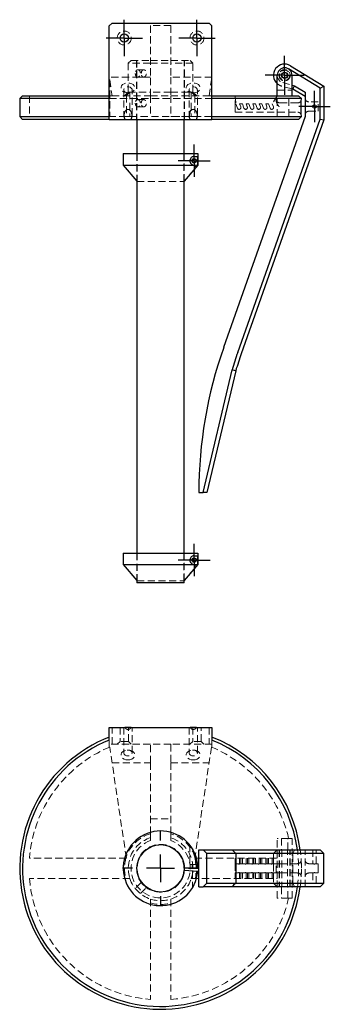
# Model space of a CAD drawing. Header units: millimetres. Extents: x 56 to 273, y 32 to 209.
# Drawn here: x 55.8 to 111.3, y 31.8 to 208.6 of the extents above; entities that cross this region are included whole.
import ezdxf

# ---------------------------------------------------------------- set-up
doc = ezdxf.new("R2010")
doc.units = ezdxf.units.MM
doc.linetypes.add('HIDDEN', pattern=[1.905, 1.27, -0.635])
doc.layers.add('10', color=7, linetype='Continuous')

# ---------------------------------------------------------------- blocks, each defined once
blk = doc.blocks.new('SW_CENTERMARKSYMBOL_0')
at = {"layer": '10', "color": 0}
for p, q in [((0, 5), (0, 6.78)), ((0, 0), (0, 2.5)), ((-5, 0), (-6.78, 0)), ((0, 0), (-2.5, 0)), ((0, 0), (0, -2.5)), ((0, 0), (2.5, 0)), ((5, 0), (6.78, 0)), ((0, -5), (0, -6.78))]:
    blk.add_line(p, q, dxfattribs=at)
blk = doc.blocks.new('SW_CENTERMARKSYMBOL_1')
at = {"layer": '10', "color": 0}
for p, q in [((0, 2.5), (0, 3.5)), ((0, 0), (0, 2.5)), ((-2.5, 0), (-3.5, 0)), ((0, 0), (-2.5, 0)), ((0, 0), (0, -2.5)), ((0, 0), (2.5, 0)), ((2.5, 0), (3.5, 0)), ((0, -2.5), (0, -3.5))]:
    blk.add_line(p, q, dxfattribs=at)
blk = doc.blocks.new('SW_CENTERMARKSYMBOL_2')
at = {"layer": '10', "color": 0}
for p, q in [((0, 2.5), (0, 2.82)), ((0, 0), (0, 2.5)), ((-2.5, 0), (-2.82, 0)), ((0, 0), (-2.5, 0)), ((0, 0), (0, -2.5)), ((0, 0), (2.5, 0)), ((2.5, 0), (2.82, 0)), ((0, -2.5), (0, -2.82))]:
    blk.add_line(p, q, dxfattribs=at)
blk = doc.blocks.new('SW_CENTERMARKSYMBOL_3')
at = {"layer": '10', "color": 0}
for p, q in [((0, 2.5), (0, 3.25)), ((0, 0), (0, 2.5)), ((-2.5, 0), (-3.25, 0)), ((0, 0), (-2.5, 0)), ((0, 0), (0, -2.5)), ((0, 0), (2.5, 0)), ((2.5, 0), (3.25, 0)), ((0, -2.5), (0, -3.25))]:
    blk.add_line(p, q, dxfattribs=at)
blk = doc.blocks.new('SW_CENTERMARKSYMBOL_4')
at = {"layer": '10', "color": 0}
for p, q in [((0, 2.5), (0, 3.25)), ((0, 0), (0, 2.5)), ((-2.5, 0), (-3.25, 0)), ((0, 0), (-2.5, 0)), ((0, 0), (0, -2.5)), ((0, 0), (2.5, 0)), ((2.5, 0), (3.25, 0)), ((0, -2.5), (0, -3.25))]:
    blk.add_line(p, q, dxfattribs=at)
blk = doc.blocks.new('SW_CENTERMARKSYMBOL_5')
at = {"layer": '10', "color": 0}
for p, q in [((0, 2.5), (0, 2.88)), ((0, 0), (0, 2.5)), ((-2.5, 0), (-2.88, 0)), ((0, 0), (-2.5, 0)), ((0, 0), (0, -2.5)), ((0, 0), (2.5, 0)), ((2.5, 0), (2.88, 0)), ((0, -2.5), (0, -2.88))]:
    blk.add_line(p, q, dxfattribs=at)
blk = doc.blocks.new('SW_CENTERMARKSYMBOL_6')
at = {"layer": '10', "color": 0}
for p, q in [((0, 2.5), (0, 2.88)), ((0, 0), (0, 2.5)), ((-2.5, 0), (-2.88, 0)), ((0, 0), (-2.5, 0)), ((0, 0), (0, -2.5)), ((0, 0), (2.5, 0)), ((2.5, 0), (2.88, 0)), ((0, -2.5), (0, -2.88))]:
    blk.add_line(p, q, dxfattribs=at)

msp = doc.modelspace()

# ---------------------------------------------------------------- linework, layer by layer
at = {"color": 7, "linetype": 'Continuous', "lineweight": 25}
for p, q in [((72.33, 208), (71.83, 207.5)), ((71.83, 190.8), (71.83, 207.5)), ((72.33, 208), (89.67, 208)), ((90.17, 207.5), (89.67, 208)), ((90.17, 190.8), (90.17, 207.5)), ((109.5, 196.37), (103.86, 199.81)), ((104.21, 200.38), (110.17, 196.75)), ((101.83, 195), (101.83, 198.67)), ((104.5, 195), (104.5, 198.67)), ((104.5, 196.93), (104.93, 196.81)), ((104.66, 196.19), (104.5, 196.24)), ((104.66, 196.19), (104.93, 196.81)), ((106.83, 194.87), (104.66, 196.19)), ((104.93, 196.81), (106.83, 195.66)), ((109.5, 196.37), (110.17, 196.75)), ((109.5, 190.84), (109.5, 196.37)), ((110.17, 196.75), (110.17, 190.73)), ((56.33, 195), (55.83, 194.5)), ((55.83, 194.5), (55.83, 191.3)), ((71.83, 194.5), (55.83, 194.5)), ((56.33, 195), (71.83, 195)), ((90.17, 195), (105.67, 195)), ((106.17, 194.5), (90.17, 194.5)), ((106.17, 194.5), (105.67, 195)), ((106.17, 194.4), (106.17, 194.5)), ((106.83, 195.66), (106.83, 191.3)), ((106.12, 194.15), (106.17, 194.4)), ((55.83, 191.3), (56.33, 190.8)), ((55.83, 191.3), (71.83, 191.3)), ((90.17, 191.3), (106.17, 191.3)), ((106.83, 191.3), (92.27, 150.04)), ((105.67, 190.8), (106.17, 191.3)), ((106.17, 191.4), (106.12, 191.65)), ((106.17, 191.3), (106.17, 191.4)), ((71.83, 190.8), (56.33, 190.8)), ((71.83, 190.8), (74.61, 190.8)), ((74.61, 190.8), (75.73, 190.8)), ((75.73, 190.8), (86.27, 190.8)), ((76.77, 190.8), (76.77, 184.67)), ((85.23, 184.67), (85.23, 190.8)), ((86.27, 190.8), (87.39, 190.8)), ((87.39, 190.8), (90.17, 190.8)), ((105.67, 190.8), (90.17, 190.8)), ((94.79, 149.15), (109.5, 190.84)), ((110.17, 190.73), (95.41, 148.93)), ((109.5, 190.84), (110.17, 190.73)), ((74.33, 184.67), (74.33, 182.63)), ((74.33, 184.67), (87.67, 184.67)), ((87, 184.17), (87.63, 184.17)), ((87.63, 182.63), (87.63, 184.17)), ((87.67, 184.67), (87.67, 182.63)), ((74.33, 182.63), (76.77, 179.73)), ((74.33, 182.63), (86.79, 182.63)), ((87.67, 182.63), (85.23, 179.73)), ((86.79, 182.63), (86.62, 182.74)), ((87.36, 182.31), (86.79, 182.63)), ((87.63, 182.63), (87.67, 182.63)), ((76.77, 179.73), (76.77, 113.33)), ((85.23, 113.33), (85.23, 179.73)), ((88.58, 124.13), (93.77, 146.07)), ((94.42, 145.89), (89.26, 124.13)), ((87.83, 124.13), (88.58, 124.13)), ((89.26, 124.13), (88.58, 124.13)), ((74.33, 113.33), (74.33, 111.3)), ((74.33, 113.33), (87.67, 113.33)), ((87.67, 113.33), (87.67, 111.3)), ((86.79, 111.3), (86.62, 111.4)), ((87, 112.83), (87.63, 112.83)), ((87.63, 111.3), (87.63, 112.83)), ((74.33, 111.3), (76.77, 108.39)), ((74.33, 111.3), (86.79, 111.3)), ((87.67, 111.3), (85.23, 108.39)), ((87.36, 110.97), (86.79, 111.3)), ((87.63, 111.3), (87.67, 111.3)), ((76.77, 108.39), (76.77, 108)), ((85.23, 108), (76.77, 108)), ((85.23, 108), (85.23, 108.39)), ((71.83, 79.9), (71.83, 82.17)), ((71.83, 82.17), (74.61, 82.17)), ((75.73, 82.17), (74.61, 82.17)), ((75.73, 82.17), (86.27, 82.17)), ((87.39, 82.17), (86.27, 82.17)), ((87.39, 82.17), (90.17, 82.17)), ((90.17, 82.17), (90.17, 79.9)), ((87, 59.91), (86.81, 60.25)), ((87.83, 53.7), (87.83, 60.3)), ((87.83, 60.3), (88.58, 60.3)), ((89.26, 59.63), (88.58, 60.3)), ((88.58, 60.3), (93.77, 60.3)), ((93.77, 60.3), (94.79, 60.3)), ((94.79, 60.3), (109.5, 60.3)), ((109.5, 60.3), (110.17, 59.63)), ((89.26, 54.37), (89.26, 59.63)), ((94.42, 59.63), (89.26, 59.63)), ((94.42, 59.63), (94.42, 54.37)), ((95.41, 59.63), (94.42, 59.63)), ((110.17, 59.63), (95.41, 59.63)), ((110.17, 54.37), (110.17, 59.63)), ((87.64, 56.42), (85.22, 56.63)), ((87.67, 57), (85.23, 57)), ((85.27, 56.63), (85.28, 57)), ((87.36, 57.67), (87.63, 57.67)), ((87.83, 53.7), (88.58, 53.7)), ((88.58, 53.7), (89.26, 54.37)), ((93.77, 53.7), (88.58, 53.7)), ((89.26, 54.37), (94.42, 54.37)), ((94.79, 53.7), (93.77, 53.7)), ((94.42, 54.37), (95.41, 54.37)), ((109.5, 53.7), (94.79, 53.7)), ((95.41, 54.37), (110.17, 54.37)), ((109.5, 53.7), (110.17, 54.37))]:
    msp.add_line(p, q, dxfattribs=at)
at = {"color": 7, "linetype": 'HIDDEN', "lineweight": 18}
for p, q in [((82.83, 207.55), (79.17, 207.55)), ((79.17, 207.55), (79.17, 198.33)), ((82.83, 207.55), (82.83, 198.33)), ((75.72, 201.33), (75.22, 200.83)), ((79.17, 200.83), (75.22, 200.83)), ((75.22, 200.83), (75.22, 195.67)), ((75.72, 201.33), (79.17, 201.33)), ((76.72, 201.33), (76.72, 190.8)), ((76.77, 201.33), (76.77, 190.8)), ((79.17, 201.33), (82.83, 201.33)), ((79.17, 200.83), (82.83, 200.83)), ((82.83, 201.33), (86.28, 201.33)), ((86.78, 200.83), (82.83, 200.83)), ((85.23, 190.8), (85.23, 201.33)), ((85.28, 190.8), (85.28, 201.33)), ((86.78, 200.83), (86.28, 201.33)), ((86.78, 195.67), (86.78, 200.83)), ((79.17, 198.33), (71.83, 198.33)), ((77.97, 199.65), (76.91, 199.65)), ((76.91, 198.35), (77.97, 198.35)), ((79.17, 195), (79.17, 198.33)), ((82.83, 198.33), (82.83, 195)), ((90.17, 198.33), (82.83, 198.33)), ((71.91, 197.84), (71.91, 191.33)), ((71.91, 197.84), (72.33, 195)), ((89.67, 195), (90.09, 197.84)), ((90.09, 197.84), (90.09, 191.33)), ((104.5, 196.24), (102.65, 196.73)), ((102.82, 197.38), (104.5, 196.93)), ((57.57, 195), (57.57, 191.33)), ((72.33, 195), (71.83, 195)), ((71.83, 194.5), (90.17, 194.5)), ((72.33, 195), (79.17, 195)), ((74.42, 196.06), (74.42, 191.5)), ((75.22, 195.67), (74.55, 195)), ((74.88, 195.06), (74.88, 191.33)), ((75.22, 195.67), (79.17, 195.67)), ((75.51, 195.67), (75.51, 191.33)), ((75.92, 191.5), (75.92, 196.06)), ((82.83, 195.67), (79.17, 195.67)), ((79.17, 195), (82.83, 195)), ((79.17, 194.99), (79.17, 191.33)), ((82.83, 195.67), (86.78, 195.67)), ((82.83, 195), (89.67, 195)), ((82.83, 194.99), (82.83, 191.33)), ((86.08, 196.06), (86.08, 191.5)), ((86.49, 195.67), (86.49, 191.33)), ((87.45, 195), (86.78, 195.67)), ((87.12, 195.06), (87.12, 191.33)), ((87.58, 191.5), (87.58, 196.06)), ((89.67, 195), (90.17, 195)), ((94.33, 195), (94.45, 193.57)), ((94.33, 192.9), (94.33, 195)), ((101.83, 195), (100.96, 193.57)), ((101.67, 194.15), (101.67, 194.73)), ((101.83, 196), (104.5, 196)), ((101.83, 191.33), (101.83, 195)), ((103.89, 191.33), (103.89, 195)), ((77.97, 194.32), (76.91, 194.32)), ((76.91, 193.02), (77.97, 193.02)), ((94.33, 192.9), (94.33, 192.07)), ((94.74, 192.79), (94.45, 193.57)), ((95.33, 193.01), (95.13, 193.57)), ((95.62, 193.57), (95.13, 193.57)), ((95.9, 192.79), (95.62, 193.57)), ((96.5, 193.01), (96.29, 193.57)), ((96.79, 193.57), (96.29, 193.57)), ((97.07, 192.79), (96.79, 193.57)), ((97.66, 193.01), (97.46, 193.57)), ((97.95, 193.57), (97.46, 193.57)), ((98.24, 192.79), (97.95, 193.57)), ((98.83, 193.01), (98.63, 193.57)), ((99.12, 193.57), (98.63, 193.57)), ((99.4, 192.79), (99.12, 193.57)), ((100, 193.01), (99.79, 193.57)), ((100.29, 193.57), (99.79, 193.57)), ((100.57, 192.79), (100.29, 193.57)), ((101.16, 193.01), (100.96, 193.57)), ((105.51, 193.73), (102.33, 193.73)), ((106.12, 194.15), (106.12, 194.15)), ((109.17, 193.92), (107.5, 193.92)), ((109.17, 192.25), (109.17, 193.92)), ((71.91, 191.33), (57.57, 191.33)), ((90.17, 191.3), (71.83, 191.3)), ((74.88, 191.33), (71.91, 191.33)), ((75.51, 191.33), (74.88, 191.33)), ((75.51, 191.33), (79.17, 191.33)), ((82.83, 191.33), (86.49, 191.33)), ((86.49, 191.33), (87.12, 191.33)), ((90.09, 191.33), (87.12, 191.33)), ((103.89, 191.33), (90.09, 191.33)), ((94.33, 192.07), (105.51, 192.07)), ((106.12, 191.64), (106.12, 191.65)), ((107.5, 192.25), (109.17, 192.25)), ((76.77, 184.67), (76.77, 179.73)), ((76.82, 184.67), (76.82, 179.67)), ((85.17, 179.67), (85.17, 184.67)), ((85.18, 179.67), (85.18, 184.67)), ((85.23, 179.73), (85.23, 184.67)), ((87.64, 184.67), (87.64, 182.63)), ((87.64, 182.63), (85.17, 179.67)), ((87.63, 182.63), (86.79, 182.63)), ((76.77, 179.73), (76.82, 179.67)), ((76.82, 179.67), (85.18, 179.67)), ((85.23, 179.73), (85.18, 179.67)), ((76.77, 113.33), (76.77, 108.39)), ((76.82, 113.33), (76.82, 108.33)), ((85.17, 108.33), (85.17, 113.33)), ((85.18, 108.33), (85.18, 113.33)), ((85.23, 108.39), (85.23, 113.33)), ((87.64, 113.33), (87.64, 111.3)), ((87.64, 111.3), (85.17, 108.33)), ((87.63, 111.3), (86.79, 111.3)), ((76.77, 108.39), (76.82, 108.33)), ((76.82, 108.33), (85.18, 108.33)), ((85.23, 108.39), (85.18, 108.33)), ((72.33, 79.17), (72.33, 82.17)), ((73.75, 82.17), (73.75, 79.67)), ((74.42, 82.17), (74.42, 77.61)), ((75.25, 79.67), (75.25, 82.17)), ((75.92, 77.61), (75.92, 82.17)), ((86.08, 82.17), (86.08, 77.61)), ((86.75, 82.17), (86.75, 79.67)), ((87.58, 77.61), (87.58, 82.17)), ((88.25, 79.67), (88.25, 82.17)), ((89.67, 82.17), (89.67, 79.17)), ((71.83, 79.9), (71.83, 78.64)), ((73.75, 79.67), (73.25, 79.17)), ((75.25, 79.67), (73.75, 79.67)), ((75.75, 79.17), (75.25, 79.67)), ((86.75, 79.67), (86.25, 79.17)), ((88.25, 79.67), (86.75, 79.67)), ((88.75, 79.17), (88.25, 79.67)), ((90.17, 78.64), (90.17, 79.9)), ((79.17, 79.17), (71.83, 79.17)), ((74.88, 58.83), (71.91, 78.67)), ((79.17, 75.83), (79.17, 79.17)), ((82.83, 79.17), (79.17, 79.17)), ((82.83, 79.17), (82.83, 75.83)), ((90.17, 79.17), (82.83, 79.17)), ((90.09, 78.67), (87.12, 58.83)), ((72.33, 75.83), (79.17, 75.83)), ((79.17, 63.18), (79.17, 75.83)), ((82.83, 75.83), (89.67, 75.83)), ((82.83, 63.18), (82.83, 75.83)), ((79.17, 65.83), (82.83, 65.83)), ((101.83, 58.83), (101.83, 62.33)), ((103.89, 62.33), (101.83, 62.33)), ((102.62, 62.33), (102.62, 60.33)), ((103.72, 60.33), (103.72, 62.33)), ((103.89, 62.33), (104.5, 62.33)), ((104.5, 51.67), (104.5, 62.33)), ((86.23, 61.13), (86.23, 57.67)), ((101.83, 60.3), (101.17, 59.63)), ((101.83, 60.33), (104.5, 60.33)), ((102.17, 60.3), (102.17, 53.7)), ((102.25, 60.33), (102.25, 53.67)), ((102.67, 60.33), (102.67, 53.67)), ((103.67, 53.67), (103.67, 60.33)), ((104.08, 53.67), (104.08, 60.33)), ((104.17, 53.7), (104.17, 60.3)), ((104.66, 59.63), (104.93, 60.3)), ((106.83, 53.7), (106.83, 60.3)), ((108.18, 60.3), (108.18, 57.83)), ((108.82, 57.83), (108.82, 60.3)), ((74.88, 58.83), (57.57, 58.83)), ((87.12, 58.83), (101.83, 58.83)), ((94.33, 57.83), (94.33, 58.83)), ((94.45, 57.83), (94.45, 58.83)), ((95.13, 57.83), (95.13, 58.83)), ((95.35, 57.83), (95.35, 58.83)), ((95.62, 57.83), (95.62, 58.83)), ((96.29, 57.83), (96.29, 58.83)), ((96.52, 57.83), (96.52, 58.83)), ((96.79, 57.83), (96.79, 58.83)), ((97.46, 57.83), (97.46, 58.83)), ((97.68, 57.83), (97.68, 58.83)), ((97.95, 57.83), (97.95, 58.83)), ((98.63, 57.83), (98.63, 58.83)), ((98.85, 57.83), (98.85, 58.83)), ((99.12, 57.83), (99.12, 58.83)), ((99.79, 57.83), (99.79, 58.83)), ((100.02, 57.83), (100.02, 58.83)), ((100.29, 57.83), (100.29, 58.83)), ((100.96, 57.83), (100.96, 58.83)), ((101.17, 59.63), (101.17, 54.37)), ((101.18, 57.83), (101.18, 58.83)), ((101.83, 55.17), (101.83, 58.83)), ((104.66, 54.37), (104.66, 59.63)), ((85.22, 56.63), (85.17, 56.64)), ((85.23, 57), (85.18, 57)), ((86.62, 57.67), (86.23, 57.67)), ((86.62, 57.67), (87.36, 57.67)), ((86.62, 57.67), (86.62, 57)), ((87.38, 57), (87.38, 57.67)), ((94.7, 57.83), (94.33, 57.83)), ((94.33, 57.83), (94.33, 56.17)), ((95.33, 57.83), (95.13, 57.83)), ((95.35, 57.83), (95.33, 57.83)), ((95.86, 57.83), (95.35, 57.83)), ((96.5, 57.83), (96.29, 57.83)), ((96.52, 57.83), (96.5, 57.83)), ((97.03, 57.83), (96.52, 57.83)), ((97.66, 57.83), (97.46, 57.83)), ((97.68, 57.83), (97.66, 57.83)), ((98.2, 57.83), (97.68, 57.83)), ((98.83, 57.83), (98.63, 57.83)), ((98.85, 57.83), (98.83, 57.83)), ((99.36, 57.83), (98.85, 57.83)), ((100, 57.83), (99.79, 57.83)), ((100.02, 57.83), (100, 57.83)), ((100.53, 57.83), (100.02, 57.83)), ((101.16, 57.83), (100.96, 57.83)), ((101.18, 57.83), (101.16, 57.83)), ((102.33, 57.83), (101.18, 57.83)), ((101.67, 56.17), (101.67, 57.83)), ((105.45, 57.83), (102.33, 57.83)), ((106.09, 58.28), (106.08, 58.28)), ((108.19, 57.83), (107.5, 57.83)), ((108.5, 57.77), (108.53, 57.77)), ((109.17, 57.83), (108.81, 57.83)), ((109.17, 57), (109.17, 57.83)), ((109.17, 56.17), (109.17, 57)), ((75.51, 55.17), (57.57, 55.17)), ((86.49, 55.17), (101.83, 55.17)), ((86.68, 56.5), (86.68, 53.52)), ((87.32, 54.87), (87.32, 56.45)), ((94.7, 56.17), (94.33, 56.17)), ((94.33, 55.17), (94.33, 56.17)), ((94.45, 55.17), (94.45, 56.17)), ((95.13, 55.17), (95.13, 56.17)), ((95.33, 56.17), (95.13, 56.17)), ((95.35, 56.17), (95.33, 56.17)), ((95.86, 56.17), (95.35, 56.17)), ((95.35, 55.17), (95.35, 56.17)), ((95.62, 55.17), (95.62, 56.17)), ((96.29, 55.17), (96.29, 56.17)), ((96.5, 56.17), (96.29, 56.17)), ((96.52, 56.17), (96.5, 56.17)), ((97.03, 56.17), (96.52, 56.17)), ((96.52, 55.17), (96.52, 56.17)), ((96.79, 55.17), (96.79, 56.17)), ((97.46, 55.17), (97.46, 56.17)), ((97.66, 56.17), (97.46, 56.17)), ((97.68, 56.17), (97.66, 56.17)), ((98.2, 56.17), (97.68, 56.17)), ((97.68, 55.17), (97.68, 56.17)), ((97.95, 55.17), (97.95, 56.17)), ((98.63, 55.17), (98.63, 56.17)), ((98.83, 56.17), (98.63, 56.17)), ((98.85, 56.17), (98.83, 56.17)), ((99.36, 56.17), (98.85, 56.17)), ((98.85, 55.17), (98.85, 56.17)), ((99.12, 55.17), (99.12, 56.17)), ((99.79, 55.17), (99.79, 56.17)), ((100, 56.17), (99.79, 56.17)), ((100.02, 56.17), (100, 56.17)), ((100.53, 56.17), (100.02, 56.17)), ((100.02, 55.17), (100.02, 56.17)), ((100.29, 55.17), (100.29, 56.17)), ((100.96, 55.17), (100.96, 56.17)), ((101.16, 56.17), (100.96, 56.17)), ((101.18, 56.17), (101.16, 56.17)), ((102.33, 56.17), (101.18, 56.17)), ((101.18, 55.17), (101.18, 56.17)), ((101.83, 51.67), (101.83, 55.17)), ((102.33, 56.17), (105.45, 56.17)), ((106.09, 55.71), (106.09, 55.72)), ((107.5, 56.17), (108.19, 56.17)), ((108.18, 56.17), (108.18, 54.33)), ((108.5, 56.23), (108.47, 56.23)), ((108.81, 56.17), (109.17, 56.17)), ((108.82, 54.33), (108.82, 56.17)), ((77.55, 54.47), (76.48, 53.4)), ((77.4, 52.48), (78.47, 53.55)), ((101.17, 54.37), (101.83, 53.7)), ((101.83, 53.67), (104.5, 53.67)), ((102.62, 53.67), (102.62, 51.67)), ((103.72, 51.67), (103.72, 53.67)), ((104.93, 53.7), (104.66, 54.37)), ((108.82, 54.33), (108.18, 54.33)), ((79.17, 51.51), (79.17, 33.57)), ((82.83, 51.51), (82.83, 33.57)), ((103.89, 51.67), (101.83, 51.67)), ((103.89, 51.67), (104.5, 51.67))]:
    msp.add_line(p, q, dxfattribs=at)
at = {"color": 7, "linetype": 'HIDDEN', "lineweight": 18, "flags": 128}
for points in [[(75.17, 195.53), (75.52, 195.57), (75.84, 195.67), (76.11, 195.84), (76.3, 196.05), (76.4, 196.29), (76.4, 196.54), (76.3, 196.79), (76.11, 197), (75.84, 197.16), (75.52, 197.27), (75.17, 197.3), (74.81, 197.27), (74.49, 197.16), (74.22, 197), (74.03, 196.79), (73.93, 196.54), (73.93, 196.29), (74.03, 196.05), (74.22, 195.84), (74.49, 195.67), (74.81, 195.57), (75.17, 195.53)], [(75.17, 195.53), (74.9, 195.57), (74.66, 195.67), (74.5, 195.83), (74.42, 196.02), (74.45, 196.21), (74.57, 196.38), (74.77, 196.52), (75.03, 196.59), (75.3, 196.59), (75.56, 196.52), (75.77, 196.38), (75.89, 196.21), (75.91, 196.02), (75.84, 195.83), (75.67, 195.67), (75.44, 195.57), (75.17, 195.53)], [(86.83, 195.53), (87.19, 195.57), (87.51, 195.67), (87.78, 195.84), (87.97, 196.05), (88.07, 196.29), (88.07, 196.54), (87.97, 196.79), (87.78, 197), (87.51, 197.16), (87.19, 197.27), (86.83, 197.3), (86.48, 197.27), (86.16, 197.16), (85.89, 197), (85.7, 196.79), (85.6, 196.54), (85.6, 196.29), (85.7, 196.05), (85.89, 195.84), (86.16, 195.67), (86.48, 195.57), (86.83, 195.53)], [(86.83, 195.53), (86.56, 195.57), (86.33, 195.67), (86.16, 195.83), (86.09, 196.02), (86.11, 196.21), (86.23, 196.38), (86.44, 196.52), (86.7, 196.59), (86.97, 196.59), (87.23, 196.52), (87.43, 196.38), (87.55, 196.21), (87.58, 196.02), (87.5, 195.83), (87.34, 195.67), (87.1, 195.57), (86.83, 195.53)], [(75.17, 76.37), (75.52, 76.4), (75.84, 76.51), (76.11, 76.67), (76.3, 76.88), (76.4, 77.13), (76.4, 77.38), (76.3, 77.62), (76.11, 77.83), (75.84, 78), (75.52, 78.1), (75.17, 78.14), (74.81, 78.1), (74.49, 78), (74.22, 77.83), (74.03, 77.62), (73.93, 77.38), (73.93, 77.13), (74.03, 76.88), (74.22, 76.67), (74.49, 76.51), (74.81, 76.4), (75.17, 76.37)], [(75.17, 77.07), (74.9, 77.11), (74.66, 77.21), (74.5, 77.37), (74.42, 77.56), (74.45, 77.75), (74.57, 77.92), (74.77, 78.06), (75.03, 78.13), (75.3, 78.13), (75.56, 78.06), (75.77, 77.92), (75.89, 77.75), (75.91, 77.56), (75.84, 77.37), (75.67, 77.21), (75.44, 77.11), (75.17, 77.07)], [(86.83, 76.37), (87.19, 76.4), (87.51, 76.51), (87.78, 76.67), (87.97, 76.88), (88.07, 77.13), (88.07, 77.38), (87.97, 77.62), (87.78, 77.83), (87.51, 78), (87.19, 78.1), (86.83, 78.14), (86.48, 78.1), (86.16, 78), (85.89, 77.83), (85.7, 77.62), (85.6, 77.38), (85.6, 77.13), (85.7, 76.88), (85.89, 76.67), (86.16, 76.51), (86.48, 76.4), (86.83, 76.37)], [(86.83, 77.07), (86.56, 77.11), (86.33, 77.21), (86.16, 77.37), (86.09, 77.56), (86.11, 77.75), (86.23, 77.92), (86.44, 78.06), (86.7, 78.13), (86.97, 78.13), (87.23, 78.06), (87.43, 77.92), (87.55, 77.75), (87.58, 77.56), (87.5, 77.37), (87.34, 77.21), (87.1, 77.11), (86.83, 77.07)]]:
    msp.add_lwpolyline(points, dxfattribs=at)
at = {"color": 7, "linetype": 'Continuous', "lineweight": 25, "flags": 128}
for points in [[(87.36, 182.31), (87.51, 182.49), (87.63, 182.63)], [(93.77, 146.07), (94.13, 145.97), (94.42, 145.89)], [(87.36, 110.97), (87.51, 111.16), (87.63, 111.3)], [(93.77, 60.3), (94.13, 59.93), (94.42, 59.63)], [(94.42, 54.37), (94.05, 53.99), (93.77, 53.7)]]:
    msp.add_lwpolyline(points, dxfattribs=at)
at = {"color": 7, "linetype": 'HIDDEN', "lineweight": 18}
for centre, radius in [((74.5, 205.33), 1.25), ((87.5, 205.33), 1.25), ((103.17, 198.67), 1), ((103.17, 198.67), 0.917)]:
    msp.add_circle(centre, radius, dxfattribs=at)
at = {"color": 7, "linetype": 'Continuous', "lineweight": 25}
for centre, radius in [((74.5, 205.33), 0.75), ((87.5, 205.33), 0.75), ((103.17, 198.67), 0.55), ((103.17, 198.67), 0.5), ((108.5, 193.09), 0.317), ((87, 183.4), 0.383), ((87, 183.4), 0.317), ((87, 112.07), 0.383), ((87, 112.07), 0.317), ((81, 57), 4.23)]:
    msp.add_circle(centre, radius, dxfattribs=at)
for centre, radius, start, end in [((103.17, 198.67), 2, 58.6795, 228.1897), ((103.17, 198.67), 1.33, 0, 180), ((165.67, 124.13), 77.83, 160.5604, 180), ((165.67, 124.13), 75.17, 160.5604, 163.0338), ((165.67, 124.13), 74.5, 160.5604, 163.0175), ((81, 57), 25.17, 111.3607, 352.4653), ((81, 57), 24.67, 111.8157, 352.3117), ((81, 57), 25.17, 7.5347, 68.6393), ((81, 57), 24.67, 7.6883, 68.1843), ((81, 57), 6.67, 29.6358, 355), ((81, 57), 6.67, 5.7392, 25.8419), ((81, 57), 6.67, 0, 5.7392)]:
    msp.add_arc(centre, radius, start, end, dxfattribs=at)
at = {"color": 7, "linetype": 'HIDDEN', "lineweight": 18}
for centre, radius, start, end in [((103.17, 198.67), 1.33, 180, 254.9982), ((81, 176.17), 23.5, 112.7621, 112.9589), ((81, 176.17), 23.5, 67.0411, 67.2379), ((103.17, 198.67), 2, 228.1897, 254.9982), ((107.5, 194.59), 0.667, 180, 270), ((95.03, 192.9), 0.317, 200, 20), ((96.2, 192.9), 0.317, 200, 20), ((97.37, 192.9), 0.317, 200, 20), ((98.53, 192.9), 0.317, 200, 20), ((99.7, 192.9), 0.317, 200, 20), ((100.87, 192.9), 0.317, 200, 20), ((102.33, 194.4), 0.667, 180, 270), ((107.5, 191.59), 0.667, 90, 180), ((81, 57), 23.5, 112.7621, 175.5256), ((81, 57), 23.5, 13.1176, 67.2379), ((81, 57), 6.45, 106.5133, 162.2352), ((81, 57), 5.78, 108.4818, 198.4818), ((81, 57), 5.28, 110.3041, 69.6959), ((81, 57), 6.45, 17.7648, 73.4867), ((81, 57), 5.78, 341.5182, 71.5182), ((81, 57), 4.28, 0, 355), ((81, 57), 4.18, 0, 355), ((81, 57), 24.67, 352.3117, 7.6883), ((81, 57), 25.17, 352.4653, 7.5347), ((81, 57), 6.45, 163.4867, 196.5133), ((81, 57), 6.45, 343.4867, 16.5133), ((107.5, 58.5), 0.667, 180, 270), ((81, 57), 23.5, 184.4744, 265.5256), ((81, 57), 5.78, 198.4818, 251.5182), ((81, 57), 5.78, 288.4818, 341.5182), ((107.5, 55.5), 0.667, 90, 180), ((81, 57), 5.78, 251.5182, 288.4818), ((81, 57), 23.5, 274.4744, 346.8824), ((81, 57), 6.45, 253.4867, 286.5133)]:
    msp.add_arc(centre, radius, start, end, dxfattribs=at)
at = {"color": 7, "linetype": 'Continuous', "lineweight": 25}
for centre, major_axis, ratio, start_param, end_param in [((75.17, 191.5), (0, 1.06), 0.707107, 3.987667, 8.578703), ((86.83, 191.5), (0, 1.06), 0.707107, 3.987667, 8.578703), ((75.17, 82.87), (0, -1.06), 0.707107, 5.437111, 7.12926), ((86.83, 82.87), (0, -1.06), 0.707107, 5.437111, 7.12926), ((75.03, 57), (12.35, 0), 0.875462, 0.061688, 0.309778)]:
    msp.add_ellipse(centre, major_axis=major_axis, ratio=ratio, start_param=start_param, end_param=end_param, dxfattribs=at)
at = {"color": 7, "linetype": 'HIDDEN', "lineweight": 18}
for centre, start_param, end_param in [((94.7, 57), 6.152849, 6.283185), ((95.86, 57), 6.152849, 6.283185), ((97.03, 57), 6.152849, 6.283185), ((98.2, 57), 6.152849, 6.283185), ((99.36, 57), 6.152849, 6.283185), ((100.53, 57), 6.152849, 6.283185), ((94.7, 57), 3.141593, 3.271929), ((95.86, 57), 3.141593, 3.271929), ((97.03, 57), 3.141593, 3.271929), ((98.2, 57), 3.141593, 3.271929), ((99.36, 57), 3.141593, 3.271929), ((100.53, 57), 3.141593, 3.271929)]:
    msp.add_ellipse(centre, major_axis=(0, 0.833), ratio=0.36397, start_param=start_param, end_param=end_param, dxfattribs=at)
for points, knots in [([(76.48, 199), (76.48, 199.17), (76.52, 199.34), (76.64, 199.52), (76.69, 199.57), (76.79, 199.63), (76.85, 199.65), (76.97, 199.65), (77.03, 199.63), (77.15, 199.57), (77.2, 199.52), (77.34, 199.34), (77.4, 199.17), (77.4, 198.91), (77.38, 198.83), (77.33, 198.67), (77.29, 198.6), (77.2, 198.48), (77.15, 198.43), (77.03, 198.37), (76.97, 198.35), (76.79, 198.35), (76.68, 198.42), (76.56, 198.6), (76.53, 198.67), (76.49, 198.83), (76.48, 198.91), (76.48, 199)], [0, 0, 0, 0, 0.125, 0.125, 0.1875, 0.1875, 0.25, 0.25, 0.3125, 0.3125, 0.375, 0.375, 0.5, 0.5, 0.5625, 0.5625, 0.625, 0.625, 0.6875, 0.6875, 0.75, 0.75, 0.875, 0.875, 0.9375, 0.9375, 1, 1, 1, 1]), ([(77.55, 199), (77.55, 198.91), (77.56, 198.83), (77.6, 198.67), (77.63, 198.6), (77.74, 198.42), (77.85, 198.35), (78.03, 198.35), (78.09, 198.37), (78.21, 198.43), (78.27, 198.48), (78.36, 198.6), (78.4, 198.67), (78.45, 198.83), (78.47, 198.91), (78.47, 199.17), (78.41, 199.34), (78.22, 199.58), (78.09, 199.65), (77.91, 199.65), (77.85, 199.63), (77.75, 199.57), (77.7, 199.52), (77.59, 199.34), (77.55, 199.17), (77.55, 199)], [0, 0, 0, 0, 0.0625, 0.0625, 0.125, 0.125, 0.25, 0.25, 0.3125, 0.3125, 0.375, 0.375, 0.4375, 0.4375, 0.5, 0.5, 0.625, 0.625, 0.75, 0.75, 0.8125, 0.8125, 0.875, 0.875, 1, 1, 1, 1]), ([(76.48, 193.67), (76.48, 193.84), (76.52, 194.01), (76.64, 194.19), (76.69, 194.23), (76.79, 194.3), (76.85, 194.32), (76.97, 194.32), (77.03, 194.3), (77.15, 194.23), (77.2, 194.19), (77.34, 194.01), (77.4, 193.84), (77.4, 193.58), (77.38, 193.5), (77.33, 193.34), (77.29, 193.27), (77.2, 193.15), (77.15, 193.1), (77.03, 193.03), (76.97, 193.02), (76.79, 193.02), (76.68, 193.09), (76.56, 193.27), (76.53, 193.34), (76.49, 193.5), (76.48, 193.58), (76.48, 193.67)], [0, 0, 0, 0, 0.125, 0.125, 0.1875, 0.1875, 0.25, 0.25, 0.3125, 0.3125, 0.375, 0.375, 0.5, 0.5, 0.5625, 0.5625, 0.625, 0.625, 0.6875, 0.6875, 0.75, 0.75, 0.875, 0.875, 0.9375, 0.9375, 1, 1, 1, 1]), ([(77.55, 193.67), (77.55, 193.58), (77.56, 193.5), (77.6, 193.34), (77.63, 193.27), (77.74, 193.09), (77.85, 193.02), (78.03, 193.02), (78.09, 193.03), (78.21, 193.1), (78.27, 193.15), (78.36, 193.27), (78.4, 193.34), (78.45, 193.5), (78.47, 193.58), (78.47, 193.84), (78.41, 194.01), (78.22, 194.25), (78.09, 194.32), (77.91, 194.32), (77.85, 194.3), (77.75, 194.23), (77.7, 194.19), (77.59, 194.01), (77.55, 193.84), (77.55, 193.67)], [0, 0, 0, 0, 0.0625, 0.0625, 0.125, 0.125, 0.25, 0.25, 0.3125, 0.3125, 0.375, 0.375, 0.4375, 0.4375, 0.5, 0.5, 0.625, 0.625, 0.75, 0.75, 0.8125, 0.8125, 0.875, 0.875, 1, 1, 1, 1]), ([(101.67, 194.15), (101.67, 194.03), (101.69, 193.91), (101.77, 193.68), (101.82, 193.57), (102.01, 193.26), (102.17, 193.08), (102.33, 192.9)], [0, 0, 0, 0, 0.25, 0.25, 0.5, 0.5, 1, 1, 1, 1]), ([(106.12, 194.15), (106.09, 194.09), (106.03, 193.97), (105.87, 193.84), (105.69, 193.75), (105.56, 193.74), (105.5, 193.73)], [0, 0, 0, 0, 0.255423, 0.514879, 0.766391, 1, 1, 1, 1]), ([(105.5, 192.07), (105.56, 192.06), (105.69, 192.05), (105.87, 191.96), (106.03, 191.83), (106.09, 191.71), (106.12, 191.65)], [0, 0, 0, 0, 0.233609, 0.485121, 0.744577, 1, 1, 1, 1]), ([(86.81, 60.25), (86.75, 60.36), (86.64, 60.56), (86.47, 60.81), (86.34, 60.99), (86.26, 61.1), (86.23, 61.14), (86.23, 61.13), (86.24, 61.13)], [0, 0, 0, 0, 0.273316, 0.485645, 0.6993, 0.840175, 0.982162, 1, 1, 1, 1]), ([(86.26, 61.09), (86.25, 61.11), (86.23, 61.14), (86.23, 61.13), (86.24, 61.13)], [0, 0, 0, 0, 0.888388, 1, 1, 1, 1]), ([(106.17, 57), (106.17, 57.2), (106.16, 57.6), (106.14, 58.11), (106.13, 58.4), (106.12, 58.52), (106.12, 58.55), (106.12, 58.54), (106.12, 58.54)], [0, 0, 0, 0, 0.249467, 0.498263, 0.747256, 0.873291, 0.996668, 1, 1, 1, 1]), ([(95.35, 57.83), (95.35, 57.83), (95.32, 57.82), (95.23, 57.79), (95.16, 57.78), (95.02, 57.77), (94.94, 57.77), (94.81, 57.8), (94.76, 57.82), (94.74, 57.83)], [0, 0, 0, 0, 0.25, 0.25, 0.5, 0.5, 0.75, 0.75, 1, 1, 1, 1]), ([(96.52, 57.83), (96.52, 57.83), (96.49, 57.82), (96.4, 57.79), (96.33, 57.78), (96.18, 57.77), (96.1, 57.77), (95.98, 57.8), (95.93, 57.82), (95.9, 57.83)], [0, 0, 0, 0, 0.25, 0.25, 0.5, 0.5, 0.75, 0.75, 1, 1, 1, 1]), ([(97.68, 57.83), (97.68, 57.83), (97.66, 57.82), (97.56, 57.79), (97.49, 57.78), (97.35, 57.77), (97.27, 57.77), (97.14, 57.8), (97.09, 57.82), (97.07, 57.83)], [0, 0, 0, 0, 0.25, 0.25, 0.5, 0.5, 0.75, 0.75, 1, 1, 1, 1]), ([(98.85, 57.83), (98.85, 57.83), (98.82, 57.82), (98.73, 57.79), (98.66, 57.78), (98.52, 57.77), (98.44, 57.77), (98.31, 57.8), (98.26, 57.82), (98.24, 57.83)], [0, 0, 0, 0, 0.25, 0.25, 0.5, 0.5, 0.75, 0.75, 1, 1, 1, 1]), ([(100.02, 57.83), (100.02, 57.83), (99.99, 57.82), (99.9, 57.79), (99.83, 57.78), (99.68, 57.77), (99.6, 57.77), (99.48, 57.8), (99.43, 57.82), (99.4, 57.83)], [0, 0, 0, 0, 0.25, 0.25, 0.5, 0.5, 0.75, 0.75, 1, 1, 1, 1]), ([(101.18, 57.83), (101.18, 57.83), (101.16, 57.82), (101.06, 57.79), (100.99, 57.78), (100.85, 57.77), (100.77, 57.77), (100.64, 57.8), (100.59, 57.82), (100.57, 57.83)], [0, 0, 0, 0, 0.25, 0.25, 0.5, 0.5, 0.75, 0.75, 1, 1, 1, 1]), ([(106.08, 58.28), (106.06, 58.22), (106, 58.09), (105.84, 57.94), (105.65, 57.85), (105.52, 57.84), (105.45, 57.83)], [0, 0, 0, 0, 0.255854, 0.5161, 0.767705, 1, 1, 1, 1]), ([(106.12, 57.86), (106.12, 57.91), (106.11, 58.04), (106.1, 58.18), (106.09, 58.28), (106.09, 58.28), (106.09, 58.29)], [0, 0, 0, 0, 0.183064, 0.451938, 0.72434, 1, 1, 1, 1]), ([(106.12, 55.46), (106.12, 55.47), (106.12, 55.48), (106.13, 55.6), (106.14, 55.89), (106.16, 56.4), (106.17, 56.8), (106.17, 57)], [0, 0, 0, 0, 0.123618, 0.250162, 0.500038, 0.74968, 1, 1, 1, 1]), ([(108.81, 57.83), (108.81, 57.83), (108.82, 57.83), (108.79, 57.83), (108.74, 57.81), (108.66, 57.79), (108.56, 57.77), (108.45, 57.77), (108.35, 57.78), (108.27, 57.8), (108.21, 57.82), (108.18, 57.83), (108.19, 57.83), (108.19, 57.83)], [0, 0, 0, 0, 0.026113, 0.12609, 0.227584, 0.335166, 0.445171, 0.54894, 0.647659, 0.750189, 0.859395, 0.968209, 1, 1, 1, 1]), ([(94.74, 56.17), (94.76, 56.18), (94.81, 56.2), (94.94, 56.23), (95.01, 56.23), (95.16, 56.22), (95.23, 56.21), (95.32, 56.18), (95.35, 56.17), (95.35, 56.17)], [0, 0, 0, 0, 0.25, 0.25, 0.5, 0.5, 0.75, 0.75, 1, 1, 1, 1]), ([(95.9, 56.17), (95.93, 56.18), (95.98, 56.2), (96.1, 56.23), (96.18, 56.23), (96.33, 56.22), (96.4, 56.21), (96.49, 56.18), (96.52, 56.17), (96.52, 56.17)], [0, 0, 0, 0, 0.25, 0.25, 0.5, 0.5, 0.75, 0.75, 1, 1, 1, 1]), ([(97.07, 56.17), (97.09, 56.18), (97.14, 56.2), (97.27, 56.23), (97.35, 56.23), (97.49, 56.22), (97.56, 56.21), (97.66, 56.18), (97.68, 56.17), (97.68, 56.17)], [0, 0, 0, 0, 0.25, 0.25, 0.5, 0.5, 0.75, 0.75, 1, 1, 1, 1]), ([(98.24, 56.17), (98.26, 56.18), (98.31, 56.2), (98.44, 56.23), (98.51, 56.23), (98.66, 56.22), (98.73, 56.21), (98.82, 56.18), (98.85, 56.17), (98.85, 56.17)], [0, 0, 0, 0, 0.25, 0.25, 0.5, 0.5, 0.75, 0.75, 1, 1, 1, 1]), ([(99.4, 56.17), (99.43, 56.18), (99.48, 56.2), (99.6, 56.23), (99.68, 56.23), (99.83, 56.22), (99.9, 56.21), (99.99, 56.18), (100.02, 56.17), (100.02, 56.17)], [0, 0, 0, 0, 0.25, 0.25, 0.5, 0.5, 0.75, 0.75, 1, 1, 1, 1]), ([(100.57, 56.17), (100.59, 56.18), (100.64, 56.2), (100.77, 56.23), (100.85, 56.23), (100.99, 56.22), (101.06, 56.21), (101.16, 56.18), (101.18, 56.17), (101.18, 56.17)], [0, 0, 0, 0, 0.25, 0.25, 0.5, 0.5, 0.75, 0.75, 1, 1, 1, 1]), ([(105.45, 56.17), (105.52, 56.16), (105.65, 56.15), (105.84, 56.06), (106, 55.91), (106.06, 55.78), (106.08, 55.72)], [0, 0, 0, 0, 0.232295, 0.4839, 0.744146, 1, 1, 1, 1]), ([(106.09, 55.73), (106.09, 55.73), (106.1, 55.73), (106.11, 55.85), (106.11, 55.92)], [0, 0, 0, 0, 0.395068, 1, 1, 1, 1]), ([(108.19, 56.17), (108.19, 56.17), (108.18, 56.17), (108.21, 56.17), (108.26, 56.19), (108.34, 56.21), (108.44, 56.23), (108.55, 56.23), (108.65, 56.22), (108.73, 56.2), (108.79, 56.18), (108.82, 56.17), (108.81, 56.17), (108.81, 56.17)], [0, 0, 0, 0, 0.026113, 0.12609, 0.227584, 0.335166, 0.445171, 0.54894, 0.647659, 0.750189, 0.859395, 0.968209, 1, 1, 1, 1])]:
    msp.add_open_spline(points, degree=3, knots=knots, dxfattribs=at)
for points in [[(74.82, 195), (75.05, 195.22), (75.28, 195.45), (75.51, 195.67)], [(74.88, 195.06), (74.86, 195.04), (74.84, 195.02), (74.82, 195)], [(74.86, 195), (74.86, 195.02), (74.87, 195.04), (74.88, 195.06)], [(86.49, 195.67), (86.72, 195.45), (86.95, 195.22), (87.18, 195)], [(87.18, 195), (87.16, 195.02), (87.14, 195.04), (87.12, 195.06)], [(87.12, 195.06), (87.13, 195.04), (87.14, 195.02), (87.14, 195)], [(79.17, 62.49), (79.17, 62.72), (79.17, 62.95), (79.17, 63.18)], [(79.17, 61.96), (79.17, 62.13), (79.17, 62.31), (79.17, 62.49)], [(82.83, 63.18), (82.83, 62.95), (82.83, 62.72), (82.83, 62.49)], [(82.83, 62.49), (82.83, 62.31), (82.83, 62.13), (82.83, 61.96)]]:
    msp.add_open_spline(points, degree=3, dxfattribs=at)
at = {"color": 7, "linetype": 'Continuous', "lineweight": 25}
for points, knots in [([(106.12, 191.66), (106.12, 191.66), (106.13, 191.68), (106.12, 191.9), (106.11, 192.21), (106.1, 192.52), (106.1, 192.77), (106.1, 193.03), (106.1, 193.29), (106.11, 193.53), (106.11, 193.75), (106.12, 193.93), (106.12, 194.06), (106.12, 194.14), (106.12, 194.15), (106.12, 194.15)], [0, 0, 0, 0, 0.092802, 0.212984, 0.336393, 0.399798, 0.464099, 0.529301, 0.595594, 0.662967, 0.731349, 0.80095, 0.871849, 0.94351, 1, 1, 1, 1]), ([(106.12, 191.7), (106.12, 191.77), (106.12, 191.89), (106.11, 192.22), (106.1, 192.52), (106.1, 192.78), (106.1, 193.03), (106.1, 193.29), (106.11, 193.54), (106.11, 193.75), (106.12, 193.93), (106.12, 194.07), (106.12, 194.11), (106.12, 194.14)], [0, 0, 0, 0, 0.141389, 0.286529, 0.361083, 0.436677, 0.513325, 0.591245, 0.670424, 0.750776, 0.83255, 0.915836, 1, 1, 1, 1]), ([(87, 184.17), (86.9, 184.17), (86.79, 184.15), (86.61, 184.06), (86.55, 184.02), (86.43, 183.92), (86.37, 183.85), (86.28, 183.68), (86.24, 183.57), (86.23, 183.33), (86.25, 183.22), (86.33, 183.02), (86.38, 182.94), (86.5, 182.82), (86.56, 182.77), (86.62, 182.74)], [0, 0, 0, 0, 0.25, 0.25, 0.375, 0.375, 0.5, 0.5, 0.625, 0.625, 0.75, 0.75, 0.875, 0.875, 1, 1, 1, 1]), ([(87, 112.83), (86.9, 112.83), (86.79, 112.81), (86.61, 112.73), (86.55, 112.69), (86.43, 112.58), (86.37, 112.52), (86.28, 112.34), (86.24, 112.23), (86.23, 112), (86.25, 111.88), (86.33, 111.68), (86.38, 111.61), (86.5, 111.48), (86.56, 111.44), (86.62, 111.4)], [0, 0, 0, 0, 0.25, 0.25, 0.375, 0.375, 0.5, 0.5, 0.625, 0.625, 0.75, 0.75, 0.875, 0.875, 1, 1, 1, 1])]:
    msp.add_open_spline(points, degree=3, knots=knots, dxfattribs=at)

# ---------------------------------------------------------------- block references
at = {"layer": '10'}
for name, p in [('SW_CENTERMARKSYMBOL_4', (74.5, 205.33)), ('SW_CENTERMARKSYMBOL_3', (87.5, 205.33)), ('SW_CENTERMARKSYMBOL_1', (103.17, 198.67)), ('SW_CENTERMARKSYMBOL_2', (108.5, 193.09)), ('SW_CENTERMARKSYMBOL_5', (87, 183.4)), ('SW_CENTERMARKSYMBOL_6', (87, 112.07)), ('SW_CENTERMARKSYMBOL_0', (81, 57))]:
    msp.add_blockref(name, p, dxfattribs=at)

doc.saveas('drawing.dxf')
